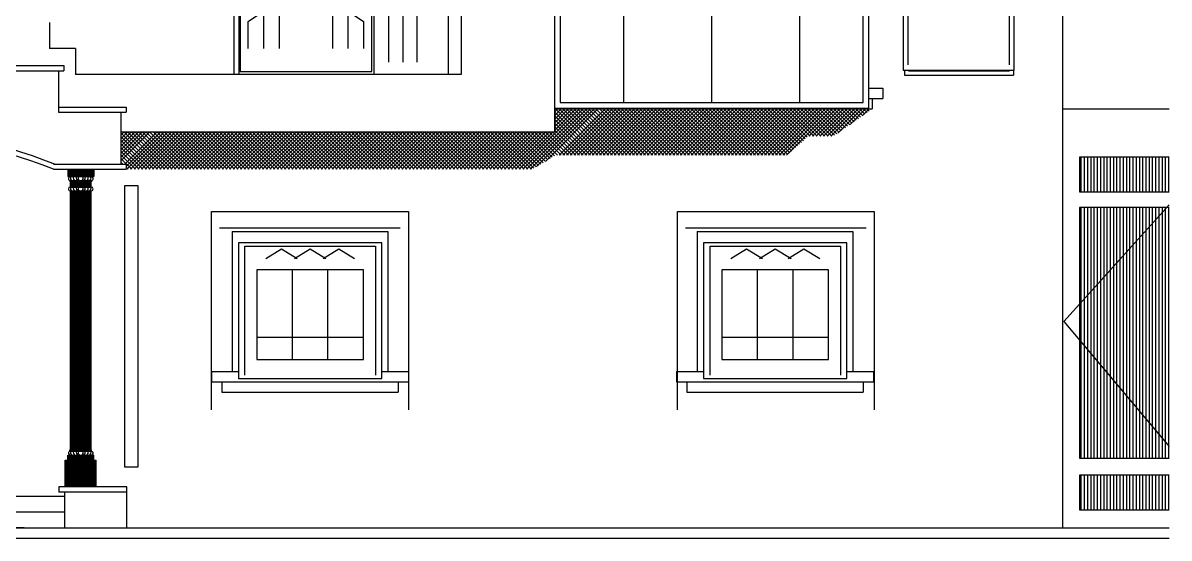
# Model space of a CAD drawing. Header units: inches. Extents: x 330 to 939, y 702 to 1608.
# Drawn here: x 434.6 to 519, y 1493.9 to 1531.9 of the extents above; entities that cross this region are included whole.
import ezdxf

# ---------------------------------------------------------------- set-up
doc = ezdxf.new("R2010")
doc.units = ezdxf.units.IN
doc.header["$MEASUREMENT"] = 0
for name, color, linetype, lineweight in [('01_EXISTING_RETAINED', 7, 'Continuous', 25), ('02_NEW_FACADE', 7, 'Continuous', 25), ('03_NEW_WINDOWS', 7, 'Continuous', 25), ('04_GLAZED_ENCLOSURES', 7, 'Continuous', 25)]:
    doc.layers.add(name, color=color, linetype=linetype, lineweight=lineweight)

# ---------------------------------------------------------------- blocks, each defined once
blk = doc.blocks.new('A_ENCLOSURE_03')
at = {"layer": '04_GLAZED_ENCLOSURES'}
for points in [[(11.57, -11.72), (11.57, 11.72), (-11.57, 11.72), (-11.57, -11.72)], [(11.15, -11.3), (11.15, 11.3), (-11.15, 11.3), (-11.15, -11.3)]]:
    blk.add_lwpolyline(points, close=True, dxfattribs=at)
for points in [[(-6.4792, -11.3), (-6.4792, 11.3)], [(0, -11.3), (0, 11.3)], [(6.4792, -11.3), (6.4792, 11.3)], [(-10.6444, 7.5008), (-9.0246, 10.0792), (-7.4048, 7.5008)], [(-4.8594, 7.5008), (-3.2396, 10.0792), (-1.6198, 7.5008)], [(1.6198, 7.5008), (3.2396, 10.0792), (4.8594, 7.5008)], [(7.4048, 7.5008), (9.0246, 10.0792), (10.6444, 7.5008)], [(-11.15, 6.0944), (11.15, 6.0944)]]:
    blk.add_lwpolyline(points, dxfattribs=at)
blk = doc.blocks.new('A_WINDOW_04')
at = {"layer": '03_NEW_WINDOWS'}
for points in [[(4.085, -8.275), (4.085, 8.275), (-4.085, 8.275), (-4.085, -8.275)], [(3.268, -0.375), (3.268, 4.965), (-3.268, 4.965), (-3.268, -0.375)]]:
    blk.add_lwpolyline(points, close=True, dxfattribs=at)
for points in [[(-3.717, -7.861), (-3.717, 7.861), (3.717, 7.861), (3.717, -7.861)], [(-2.533, 6.372), (-1.634, 7.53), (-0.735, 6.372)], [(-0.899, 6.372), (0, 7.53), (0.899, 6.372)], [(0.735, 6.372), (1.634, 7.53), (2.533, 6.372)], [(-1.089, -0.375), (-1.089, 4.965)], [(1.089, -0.375), (1.089, 4.965)], [(-3.268, 0.96), (3.268, 0.96)]]:
    blk.add_lwpolyline(points, dxfattribs=at)
blk = doc.blocks.new('A_WINDOW_11')
at = {"layer": '03_NEW_WINDOWS'}
for points in [[(5.275, -5), (5.275, 5), (-5.275, 5), (-5.275, -5)], [(3.925, -3.6), (3.925, 3), (-3.925, 3), (-3.925, -3.6)]]:
    blk.add_lwpolyline(points, close=True, dxfattribs=at)
for points in [[(-4.8, -4.75), (-4.8, 4.75), (4.8, 4.75), (4.8, -4.75)], [(-3.271, 3.85), (-2.11, 4.55), (-0.95, 3.85)], [(-1.161, 3.85), (0, 4.55), (1.161, 3.85)], [(0.95, 3.85), (2.11, 4.55), (3.271, 3.85)], [(-1.308, -3.6), (-1.308, 3)], [(1.308, -3.6), (1.308, 3)], [(-3.925, -1.95), (3.925, -1.95)]]:
    blk.add_lwpolyline(points, dxfattribs=at)
blk = doc.blocks.new('A_WINDOW_12')
at = {"layer": '03_NEW_WINDOWS'}
for points in [[(5.275, -5), (5.275, 5), (-5.275, 5), (-5.275, -5)], [(3.925, -3.6), (3.925, 3), (-3.925, 3), (-3.925, -3.6)]]:
    blk.add_lwpolyline(points, close=True, dxfattribs=at)
for points in [[(-4.8, -4.75), (-4.8, 4.75), (4.8, 4.75), (4.8, -4.75)], [(-3.271, 3.85), (-2.11, 4.55), (-0.95, 3.85)], [(-1.161, 3.85), (0, 4.55), (1.161, 3.85)], [(0.95, 3.85), (2.11, 4.55), (3.271, 3.85)], [(-1.308, -3.6), (-1.308, 3)], [(1.308, -3.6), (1.308, 3)], [(-3.925, -1.95), (3.925, -1.95)]]:
    blk.add_lwpolyline(points, dxfattribs=at)

msp = doc.modelspace()

# ---------------------------------------------------------------- linework, layer by layer
at = {"layer": '01_EXISTING_RETAINED'}
for p, q in [((466.878, 1578.486), (466.878, 1528.099)), ((511.149, 1576.621), (511.149, 1494.711)), ((450.14, 1552.538), (450.14, 1528.099)), ((450.522, 1535.352), (450.522, 1528.481)), ((450.522, 1535.352), (450.522, 1528.099)), ((460.447, 1535.352), (460.447, 1528.481)), ((460.447, 1535.352), (460.447, 1528.099)), ((436.572, 1531.917), (436.572, 1530.008)), ((438.48, 1530.008), (436.572, 1530.008)), ((438.48, 1530.008), (438.48, 1528.099)), ((433.714, 1528.364), (437.626, 1528.364)), ((433.809, 1528.745), (437.626, 1528.745)), ((437.244, 1528.364), (437.244, 1525.31)), ((437.626, 1528.745), (437.626, 1528.364)), ((499.521, 1528.385), (499.521, 1528.046)), ((499.807, 1528.385), (499.807, 1528.351)), ((499.807, 1528.351), (507.25, 1528.351)), ((507.25, 1528.385), (507.25, 1528.351)), ((507.537, 1528.385), (507.537, 1528.046)), ((466.878, 1528.099), (438.48, 1528.099)), ((460.828, 1528.12), (460.828, 1528.099)), ((499.521, 1528.046), (507.537, 1528.046)), ((496.92, 1527.08), (497.916, 1527.08)), ((497.916, 1527.08), (497.916, 1526.316)), ((437.244, 1525.692), (442.207, 1525.692)), ((442.207, 1525.692), (442.207, 1525.31)), ((496.92, 1526.316), (497.916, 1526.316)), ((497.152, 1526.316), (497.152, 1525.553)), ((437.244, 1525.31), (442.207, 1525.31)), ((441.825, 1525.31), (441.825, 1521.493)), ((471.16, 1521.107), (475.606, 1525.553)), ((471.43, 1521.107), (475.876, 1525.553)), ((471.699, 1521.107), (476.146, 1525.553)), ((471.969, 1521.107), (476.415, 1525.553)), ((472.437, 1521.305), (476.685, 1525.553)), ((473.112, 1521.709), (476.955, 1525.553)), ((473.759, 1525.58), (473.759, 1523.863)), ((473.759, 1525.326), (473.986, 1525.553)), ((473.759, 1525.056), (474.256, 1525.553)), ((473.759, 1524.786), (474.526, 1525.553)), ((473.759, 1524.516), (474.796, 1525.553)), ((473.759, 1524.246), (475.066, 1525.553)), ((473.759, 1523.976), (475.336, 1525.553)), ((473.759, 1525.553), (497.149, 1525.553)), ((476.949, 1522.149), (473.759, 1525.339)), ((476.679, 1522.149), (473.759, 1525.07)), ((476.41, 1522.149), (473.759, 1524.8)), ((477.219, 1522.149), (473.816, 1525.553)), ((477.489, 1522.149), (474.086, 1525.553)), ((474.092, 1522.149), (477.495, 1525.553)), ((477.759, 1522.149), (474.356, 1525.553)), ((474.362, 1522.149), (477.765, 1525.553)), ((478.029, 1522.149), (474.626, 1525.553)), ((474.632, 1522.149), (478.035, 1525.553)), ((478.299, 1522.149), (474.896, 1525.553)), ((474.901, 1522.149), (478.305, 1525.553)), ((478.569, 1522.149), (475.166, 1525.553)), ((475.171, 1522.149), (478.575, 1525.553)), ((478.839, 1522.149), (475.435, 1525.553)), ((475.441, 1522.149), (478.845, 1525.553)), ((479.109, 1522.149), (475.705, 1525.553)), ((475.711, 1522.149), (479.115, 1525.553)), ((479.379, 1522.149), (475.975, 1525.553)), ((475.981, 1522.149), (479.384, 1525.553)), ((479.649, 1522.149), (476.245, 1525.553)), ((476.251, 1522.149), (479.654, 1525.553)), ((479.918, 1522.149), (476.515, 1525.553)), ((476.521, 1522.149), (479.924, 1525.553)), ((480.188, 1522.149), (476.785, 1525.553)), ((476.791, 1522.149), (480.194, 1525.553)), ((480.458, 1522.149), (477.055, 1525.553)), ((477.061, 1522.149), (480.464, 1525.553)), ((480.728, 1522.149), (477.325, 1525.553)), ((477.331, 1522.149), (480.734, 1525.553)), ((480.998, 1522.149), (477.595, 1525.553)), ((477.601, 1522.149), (481.004, 1525.553)), ((481.268, 1522.149), (477.865, 1525.553)), ((477.871, 1522.149), (481.274, 1525.553)), ((481.538, 1522.149), (478.135, 1525.553)), ((478.14, 1522.149), (481.544, 1525.553)), ((481.808, 1522.149), (478.404, 1525.553)), ((478.41, 1522.149), (481.814, 1525.553)), ((482.078, 1522.149), (478.674, 1525.553)), ((478.68, 1522.149), (482.084, 1525.553)), ((482.348, 1522.149), (478.944, 1525.553)), ((478.95, 1522.149), (482.353, 1525.553)), ((482.618, 1522.149), (479.214, 1525.553)), ((479.22, 1522.149), (482.623, 1525.553)), ((482.887, 1522.149), (479.484, 1525.553)), ((479.49, 1522.149), (482.893, 1525.553)), ((483.157, 1522.149), (479.754, 1525.553)), ((479.76, 1522.149), (483.163, 1525.553)), ((483.427, 1522.149), (480.024, 1525.553)), ((480.03, 1522.149), (483.433, 1525.553)), ((483.697, 1522.149), (480.294, 1525.553)), ((480.3, 1522.149), (483.703, 1525.553)), ((483.967, 1522.149), (480.564, 1525.553)), ((480.57, 1522.149), (483.973, 1525.553)), ((484.237, 1522.149), (480.834, 1525.553)), ((480.84, 1522.149), (484.243, 1525.553)), ((484.507, 1522.149), (481.104, 1525.553)), ((481.109, 1522.149), (484.513, 1525.553)), ((484.777, 1522.149), (481.374, 1525.553)), ((481.379, 1522.149), (484.783, 1525.553)), ((485.047, 1522.149), (481.643, 1525.553)), ((481.649, 1522.149), (485.053, 1525.553)), ((485.317, 1522.149), (481.913, 1525.553)), ((481.919, 1522.149), (485.323, 1525.553)), ((485.587, 1522.149), (482.183, 1525.553)), ((482.189, 1522.149), (485.592, 1525.553)), ((485.857, 1522.149), (482.453, 1525.553)), ((482.459, 1522.149), (485.862, 1525.553)), ((486.126, 1522.149), (482.723, 1525.553)), ((482.729, 1522.149), (486.132, 1525.553)), ((486.396, 1522.149), (482.993, 1525.553)), ((482.999, 1522.149), (486.402, 1525.553)), ((486.666, 1522.149), (483.263, 1525.553)), ((483.269, 1522.149), (486.672, 1525.553)), ((486.936, 1522.149), (483.533, 1525.553)), ((483.539, 1522.149), (486.942, 1525.553)), ((487.206, 1522.149), (483.803, 1525.553)), ((483.809, 1522.149), (487.212, 1525.553)), ((487.476, 1522.149), (484.073, 1525.553)), ((484.079, 1522.149), (487.482, 1525.553)), ((487.746, 1522.149), (484.343, 1525.553)), ((484.348, 1522.149), (487.752, 1525.553)), ((488.016, 1522.149), (484.612, 1525.553)), ((484.618, 1522.149), (488.022, 1525.553)), ((488.286, 1522.149), (484.882, 1525.553)), ((484.888, 1522.149), (488.292, 1525.553)), ((488.556, 1522.149), (485.152, 1525.553)), ((485.158, 1522.149), (488.561, 1525.553)), ((488.826, 1522.149), (485.422, 1525.553)), ((485.428, 1522.149), (488.831, 1525.553)), ((489.095, 1522.149), (485.692, 1525.553)), ((485.698, 1522.149), (489.101, 1525.553)), ((489.365, 1522.149), (485.962, 1525.553)), ((485.968, 1522.149), (489.371, 1525.553)), ((489.635, 1522.149), (486.232, 1525.553)), ((486.238, 1522.149), (489.641, 1525.553)), ((489.905, 1522.149), (486.502, 1525.553)), ((486.508, 1522.149), (489.911, 1525.553)), ((490.175, 1522.149), (486.772, 1525.553)), ((486.778, 1522.149), (490.181, 1525.553)), ((490.445, 1522.149), (487.042, 1525.553)), ((487.048, 1522.149), (490.451, 1525.553)), ((490.715, 1522.149), (487.312, 1525.553)), ((487.317, 1522.149), (490.721, 1525.553)), ((490.933, 1522.202), (487.582, 1525.553)), ((487.587, 1522.149), (490.991, 1525.553)), ((491.076, 1522.329), (487.851, 1525.553)), ((487.857, 1522.149), (491.261, 1525.553)), ((491.219, 1522.456), (488.121, 1525.553)), ((488.127, 1522.149), (491.531, 1525.553)), ((491.361, 1522.583), (488.391, 1525.553)), ((488.397, 1522.149), (491.8, 1525.553)), ((491.504, 1522.71), (488.661, 1525.553)), ((488.667, 1522.149), (492.07, 1525.553)), ((491.647, 1522.837), (488.931, 1525.553)), ((488.937, 1522.149), (492.34, 1525.553)), ((491.79, 1522.963), (489.201, 1525.553)), ((489.207, 1522.149), (492.61, 1525.553)), ((491.933, 1523.09), (489.471, 1525.553)), ((489.477, 1522.149), (492.88, 1525.553)), ((492.076, 1523.217), (489.741, 1525.553)), ((489.747, 1522.149), (493.15, 1525.553)), ((492.219, 1523.344), (490.011, 1525.553)), ((490.017, 1522.149), (493.42, 1525.553)), ((492.362, 1523.471), (490.281, 1525.553)), ((490.287, 1522.149), (493.69, 1525.553)), ((492.564, 1523.54), (490.551, 1525.553)), ((490.556, 1522.149), (493.96, 1525.553)), ((492.834, 1523.54), (490.82, 1525.553)), ((490.826, 1522.149), (494.23, 1525.553)), ((493.103, 1523.54), (491.09, 1525.553)), ((493.373, 1523.54), (491.36, 1525.553)), ((493.643, 1523.54), (491.63, 1525.553)), ((491.796, 1525.58), (491.796, 1525.553)), ((493.913, 1523.54), (491.9, 1525.553)), ((494.183, 1523.54), (492.17, 1525.553)), ((494.38, 1523.612), (492.44, 1525.553)), ((492.486, 1523.54), (494.5, 1525.553)), ((494.539, 1523.724), (492.71, 1525.553)), ((492.756, 1523.54), (494.769, 1525.553)), ((494.698, 1523.835), (492.98, 1525.553)), ((493.026, 1523.54), (495.039, 1525.553)), ((494.856, 1523.946), (493.25, 1525.553)), ((493.296, 1523.54), (495.309, 1525.553)), ((495.015, 1524.057), (493.52, 1525.553)), ((493.566, 1523.54), (495.579, 1525.553)), ((495.174, 1524.169), (493.79, 1525.553)), ((493.836, 1523.54), (495.849, 1525.553)), ((495.332, 1524.28), (494.059, 1525.553)), ((494.106, 1523.54), (496.119, 1525.553)), ((495.491, 1524.391), (494.329, 1525.553)), ((495.65, 1524.502), (494.599, 1525.553)), ((494.609, 1523.773), (496.389, 1525.553)), ((495.809, 1524.613), (494.869, 1525.553)), ((495.967, 1524.725), (495.139, 1525.553)), ((496.126, 1524.836), (495.409, 1525.553)), ((495.511, 1524.405), (496.659, 1525.553)), ((496.285, 1524.947), (495.679, 1525.553)), ((496.443, 1525.058), (495.949, 1525.553)), ((496.602, 1525.169), (496.219, 1525.553)), ((496.412, 1525.036), (496.929, 1525.553)), ((496.761, 1525.281), (496.489, 1525.553)), ((496.92, 1525.392), (496.759, 1525.553)), ((497.078, 1525.503), (497.028, 1525.553)), ((511.149, 1525.553), (519, 1525.553)), ((476.14, 1522.149), (473.759, 1524.53)), ((475.87, 1522.149), (473.759, 1524.26)), ((475.6, 1522.149), (473.759, 1523.99)), ((441.825, 1523.863), (473.759, 1523.863)), ((441.825, 1521.732), (443.955, 1523.863)), ((441.825, 1522.002), (443.685, 1523.863)), ((441.825, 1522.272), (443.415, 1523.863)), ((441.825, 1522.542), (443.145, 1523.863)), ((441.825, 1522.812), (442.876, 1523.863)), ((441.825, 1523.082), (442.606, 1523.863)), ((441.825, 1523.352), (442.336, 1523.863)), ((441.825, 1523.622), (442.066, 1523.863)), ((444.523, 1521.107), (441.825, 1523.805)), ((444.253, 1521.107), (441.825, 1523.535)), ((443.983, 1521.107), (441.825, 1523.265)), ((444.793, 1521.107), (442.037, 1523.863)), ((442.125, 1521.493), (444.495, 1523.863)), ((442.207, 1521.304), (444.765, 1523.863)), ((442.279, 1521.107), (445.035, 1523.863)), ((445.063, 1521.107), (442.307, 1523.863)), ((442.549, 1521.107), (445.305, 1523.863)), ((445.333, 1521.107), (442.577, 1523.863)), ((442.819, 1521.107), (445.575, 1523.863)), ((445.603, 1521.107), (442.847, 1523.863)), ((443.089, 1521.107), (445.845, 1523.863)), ((445.872, 1521.107), (443.117, 1523.863)), ((443.359, 1521.107), (446.114, 1523.863)), ((446.142, 1521.107), (443.386, 1523.863)), ((443.629, 1521.107), (446.384, 1523.863)), ((446.412, 1521.107), (443.656, 1523.863)), ((443.898, 1521.107), (446.654, 1523.863)), ((446.682, 1521.107), (443.926, 1523.863)), ((444.168, 1521.107), (446.924, 1523.863)), ((446.952, 1521.107), (444.196, 1523.863)), ((444.438, 1521.107), (447.194, 1523.863)), ((447.222, 1521.107), (444.466, 1523.863)), ((444.708, 1521.107), (447.464, 1523.863)), ((447.492, 1521.107), (444.736, 1523.863)), ((444.978, 1521.107), (447.734, 1523.863)), ((447.762, 1521.107), (445.006, 1523.863)), ((445.248, 1521.107), (448.004, 1523.863)), ((448.032, 1521.107), (445.276, 1523.863)), ((445.518, 1521.107), (448.274, 1523.863)), ((448.302, 1521.107), (445.546, 1523.863)), ((445.788, 1521.107), (448.544, 1523.863)), ((448.572, 1521.107), (445.816, 1523.863)), ((446.058, 1521.107), (448.814, 1523.863)), ((448.841, 1521.107), (446.086, 1523.863)), ((446.328, 1521.107), (449.084, 1523.863)), ((449.111, 1521.107), (446.356, 1523.863)), ((446.598, 1521.107), (449.353, 1523.863)), ((449.381, 1521.107), (446.625, 1523.863)), ((446.867, 1521.107), (449.623, 1523.863)), ((449.651, 1521.107), (446.895, 1523.863)), ((447.137, 1521.107), (449.893, 1523.863)), ((449.921, 1521.107), (447.165, 1523.863)), ((447.407, 1521.107), (450.163, 1523.863)), ((450.191, 1521.107), (447.435, 1523.863)), ((447.677, 1521.107), (450.433, 1523.863)), ((450.461, 1521.107), (447.705, 1523.863)), ((447.947, 1521.107), (450.703, 1523.863)), ((450.731, 1521.107), (447.975, 1523.863)), ((448.217, 1521.107), (450.973, 1523.863)), ((451.001, 1521.107), (448.245, 1523.863)), ((448.487, 1521.107), (451.243, 1523.863)), ((451.271, 1521.107), (448.515, 1523.863)), ((448.757, 1521.107), (451.513, 1523.863)), ((451.541, 1521.107), (448.785, 1523.863)), ((449.027, 1521.107), (451.783, 1523.863)), ((451.811, 1521.107), (449.055, 1523.863)), ((449.297, 1521.107), (452.053, 1523.863)), ((452.08, 1521.107), (449.325, 1523.863)), ((449.567, 1521.107), (452.322, 1523.863)), ((452.35, 1521.107), (449.594, 1523.863)), ((449.837, 1521.107), (452.592, 1523.863)), ((452.62, 1521.107), (449.864, 1523.863)), ((450.106, 1521.107), (452.862, 1523.863)), ((452.89, 1521.107), (450.134, 1523.863)), ((450.376, 1521.107), (453.132, 1523.863)), ((453.16, 1521.107), (450.404, 1523.863)), ((450.646, 1521.107), (453.402, 1523.863)), ((453.43, 1521.107), (450.674, 1523.863)), ((450.916, 1521.107), (453.672, 1523.863)), ((453.7, 1521.107), (450.944, 1523.863)), ((451.186, 1521.107), (453.942, 1523.863)), ((453.97, 1521.107), (451.214, 1523.863)), ((451.456, 1521.107), (454.212, 1523.863)), ((454.24, 1521.107), (451.484, 1523.863)), ((451.726, 1521.107), (454.482, 1523.863)), ((454.51, 1521.107), (451.754, 1523.863)), ((451.996, 1521.107), (454.752, 1523.863)), ((454.78, 1521.107), (452.024, 1523.863)), ((452.266, 1521.107), (455.022, 1523.863)), ((455.049, 1521.107), (452.294, 1523.863)), ((452.536, 1521.107), (455.292, 1523.863)), ((455.319, 1521.107), (452.564, 1523.863)), ((452.806, 1521.107), (455.561, 1523.863)), ((455.589, 1521.107), (452.833, 1523.863)), ((453.075, 1521.107), (455.831, 1523.863)), ((455.859, 1521.107), (453.103, 1523.863)), ((453.345, 1521.107), (456.101, 1523.863)), ((456.129, 1521.107), (453.373, 1523.863)), ((453.615, 1521.107), (456.371, 1523.863)), ((456.399, 1521.107), (453.643, 1523.863)), ((453.885, 1521.107), (456.641, 1523.863)), ((456.669, 1521.107), (453.913, 1523.863)), ((454.155, 1521.107), (456.911, 1523.863)), ((456.939, 1521.107), (454.183, 1523.863)), ((454.425, 1521.107), (457.181, 1523.863)), ((457.209, 1521.107), (454.453, 1523.863)), ((454.695, 1521.107), (457.451, 1523.863)), ((457.479, 1521.107), (454.723, 1523.863)), ((454.965, 1521.107), (457.721, 1523.863)), ((457.749, 1521.107), (454.993, 1523.863)), ((455.235, 1521.107), (457.991, 1523.863)), ((458.019, 1521.107), (455.263, 1523.863)), ((455.505, 1521.107), (458.261, 1523.863)), ((458.288, 1521.107), (455.533, 1523.863)), ((455.775, 1521.107), (458.53, 1523.863)), ((458.558, 1521.107), (455.802, 1523.863)), ((456.045, 1521.107), (458.8, 1523.863)), ((458.828, 1521.107), (456.072, 1523.863)), ((456.314, 1521.107), (459.07, 1523.863)), ((459.098, 1521.107), (456.342, 1523.863)), ((456.584, 1521.107), (459.34, 1523.863)), ((459.368, 1521.107), (456.612, 1523.863)), ((456.854, 1521.107), (459.61, 1523.863)), ((459.638, 1521.107), (456.882, 1523.863)), ((457.124, 1521.107), (459.88, 1523.863)), ((459.908, 1521.107), (457.152, 1523.863)), ((457.394, 1521.107), (460.15, 1523.863)), ((460.178, 1521.107), (457.422, 1523.863)), ((457.664, 1521.107), (460.42, 1523.863)), ((460.448, 1521.107), (457.692, 1523.863)), ((457.934, 1521.107), (460.69, 1523.863)), ((460.718, 1521.107), (457.962, 1523.863)), ((458.204, 1521.107), (460.96, 1523.863)), ((460.988, 1521.107), (458.232, 1523.863)), ((458.474, 1521.107), (461.23, 1523.863)), ((461.257, 1521.107), (458.502, 1523.863)), ((458.744, 1521.107), (461.5, 1523.863)), ((461.527, 1521.107), (458.772, 1523.863)), ((459.014, 1521.107), (461.769, 1523.863)), ((461.797, 1521.107), (459.041, 1523.863)), ((459.283, 1521.107), (462.039, 1523.863)), ((462.067, 1521.107), (459.311, 1523.863)), ((459.553, 1521.107), (462.309, 1523.863)), ((462.337, 1521.107), (459.581, 1523.863)), ((459.823, 1521.107), (462.579, 1523.863)), ((462.607, 1521.107), (459.851, 1523.863)), ((460.093, 1521.107), (462.849, 1523.863)), ((462.877, 1521.107), (460.121, 1523.863)), ((460.363, 1521.107), (463.119, 1523.863)), ((463.147, 1521.107), (460.391, 1523.863)), ((460.633, 1521.107), (463.389, 1523.863)), ((463.417, 1521.107), (460.661, 1523.863)), ((460.903, 1521.107), (463.659, 1523.863)), ((463.687, 1521.107), (460.931, 1523.863)), ((461.173, 1521.107), (463.929, 1523.863)), ((463.957, 1521.107), (461.201, 1523.863)), ((461.443, 1521.107), (464.199, 1523.863)), ((464.227, 1521.107), (461.471, 1523.863)), ((461.713, 1521.107), (464.469, 1523.863)), ((464.496, 1521.107), (461.741, 1523.863)), ((461.983, 1521.107), (464.738, 1523.863)), ((464.766, 1521.107), (462.01, 1523.863)), ((462.253, 1521.107), (465.008, 1523.863)), ((465.036, 1521.107), (462.28, 1523.863)), ((462.522, 1521.107), (465.278, 1523.863)), ((465.306, 1521.107), (462.55, 1523.863)), ((462.792, 1521.107), (465.548, 1523.863)), ((465.576, 1521.107), (462.82, 1523.863)), ((463.062, 1521.107), (465.818, 1523.863)), ((465.846, 1521.107), (463.09, 1523.863)), ((463.332, 1521.107), (466.088, 1523.863)), ((466.116, 1521.107), (463.36, 1523.863)), ((463.602, 1521.107), (466.358, 1523.863)), ((466.386, 1521.107), (463.63, 1523.863)), ((463.872, 1521.107), (466.628, 1523.863)), ((466.656, 1521.107), (463.9, 1523.863)), ((464.142, 1521.107), (466.898, 1523.863)), ((466.926, 1521.107), (464.17, 1523.863)), ((464.412, 1521.107), (467.168, 1523.863)), ((467.196, 1521.107), (464.44, 1523.863)), ((464.682, 1521.107), (467.438, 1523.863)), ((467.465, 1521.107), (464.71, 1523.863)), ((464.952, 1521.107), (467.708, 1523.863)), ((467.735, 1521.107), (464.98, 1523.863)), ((465.222, 1521.107), (467.977, 1523.863)), ((468.005, 1521.107), (465.249, 1523.863)), ((465.491, 1521.107), (468.247, 1523.863)), ((468.275, 1521.107), (465.519, 1523.863)), ((465.761, 1521.107), (468.517, 1523.863)), ((468.545, 1521.107), (465.789, 1523.863)), ((466.031, 1521.107), (468.787, 1523.863)), ((468.815, 1521.107), (466.059, 1523.863)), ((466.301, 1521.107), (469.057, 1523.863)), ((469.085, 1521.107), (466.329, 1523.863)), ((466.571, 1521.107), (469.327, 1523.863)), ((469.355, 1521.107), (466.599, 1523.863)), ((466.841, 1521.107), (469.597, 1523.863)), ((469.625, 1521.107), (466.869, 1523.863)), ((467.111, 1521.107), (469.867, 1523.863)), ((469.895, 1521.107), (467.139, 1523.863)), ((467.381, 1521.107), (470.137, 1523.863)), ((470.165, 1521.107), (467.409, 1523.863)), ((467.651, 1521.107), (470.407, 1523.863)), ((470.435, 1521.107), (467.679, 1523.863)), ((467.921, 1521.107), (470.677, 1523.863)), ((470.704, 1521.107), (467.949, 1523.863)), ((468.191, 1521.107), (470.946, 1523.863)), ((470.974, 1521.107), (468.218, 1523.863)), ((468.461, 1521.107), (471.216, 1523.863)), ((471.244, 1521.107), (468.488, 1523.863)), ((468.73, 1521.107), (471.486, 1523.863)), ((471.514, 1521.107), (468.758, 1523.863)), ((469, 1521.107), (471.756, 1523.863)), ((471.784, 1521.107), (469.028, 1523.863)), ((469.27, 1521.107), (472.026, 1523.863)), ((472.054, 1521.107), (469.298, 1523.863)), ((469.54, 1521.107), (472.296, 1523.863)), ((472.243, 1521.188), (469.568, 1523.863)), ((469.81, 1521.107), (472.566, 1523.863)), ((472.411, 1521.289), (469.838, 1523.863)), ((470.08, 1521.107), (472.836, 1523.863)), ((472.58, 1521.39), (470.108, 1523.863)), ((470.35, 1521.107), (473.106, 1523.863)), ((472.749, 1521.492), (470.378, 1523.863)), ((470.62, 1521.107), (473.376, 1523.863)), ((472.918, 1521.593), (470.648, 1523.863)), ((470.89, 1521.107), (473.646, 1523.863)), ((473.086, 1521.694), (470.918, 1523.863)), ((473.255, 1521.795), (471.188, 1523.863)), ((473.424, 1521.896), (471.457, 1523.863)), ((473.593, 1521.997), (471.727, 1523.863)), ((473.761, 1522.099), (471.997, 1523.863)), ((473.98, 1522.149), (472.267, 1523.863)), ((474.25, 1522.149), (472.537, 1523.863)), ((474.52, 1522.149), (472.807, 1523.863)), ((474.79, 1522.149), (473.077, 1523.863)), ((475.06, 1522.149), (473.347, 1523.863)), ((475.33, 1522.149), (473.617, 1523.863)), ((443.713, 1521.107), (441.825, 1522.995)), ((443.443, 1521.107), (441.825, 1522.725)), ((443.173, 1521.107), (441.825, 1522.455)), ((436.863, 1521.493), (442.207, 1521.493)), ((442.903, 1521.107), (441.825, 1522.185)), ((442.633, 1521.107), (441.825, 1521.915)), ((441.978, 1521.493), (441.825, 1521.645)), ((442.207, 1521.493), (442.207, 1521.107)), ((512.407, 1521.997), (512.407, 1519.459)), ((519, 1521.997), (512.407, 1521.997)), ((512.54, 1519.459), (512.54, 1521.997)), ((512.779, 1519.459), (512.779, 1521.997)), ((513.017, 1519.459), (513.017, 1521.997)), ((513.256, 1519.459), (513.256, 1521.997)), ((513.495, 1519.459), (513.495, 1521.997)), ((513.733, 1519.459), (513.733, 1521.997)), ((513.972, 1519.459), (513.972, 1521.997)), ((514.21, 1519.459), (514.21, 1521.997)), ((514.449, 1519.459), (514.449, 1521.997)), ((514.687, 1519.459), (514.687, 1521.997)), ((514.926, 1519.459), (514.926, 1521.997)), ((515.165, 1519.459), (515.165, 1521.997)), ((515.403, 1519.459), (515.403, 1521.997)), ((515.642, 1519.459), (515.642, 1521.997)), ((515.88, 1519.459), (515.88, 1521.997)), ((516.119, 1519.459), (516.119, 1521.997)), ((516.357, 1519.459), (516.357, 1521.997)), ((516.596, 1519.459), (516.596, 1521.997)), ((516.835, 1519.459), (516.835, 1521.997)), ((517.073, 1519.459), (517.073, 1521.997)), ((517.312, 1519.459), (517.312, 1521.997)), ((517.55, 1519.459), (517.55, 1521.997)), ((517.789, 1519.459), (517.789, 1521.997)), ((518.027, 1519.459), (518.027, 1521.997)), ((518.266, 1519.459), (518.266, 1521.997)), ((518.505, 1519.459), (518.505, 1521.997)), ((518.743, 1519.459), (518.743, 1521.997)), ((518.982, 1519.459), (518.982, 1521.997)), ((436.863, 1521.111), (442.207, 1521.111)), ((437.919, 1521.081), (437.919, 1520.566)), ((437.996, 1521.081), (437.996, 1520.566)), ((438.072, 1521.081), (438.072, 1520.566)), ((438.148, 1521.081), (438.148, 1520.566)), ((438.225, 1521.081), (438.225, 1520.566)), ((438.301, 1521.081), (438.301, 1520.566)), ((438.377, 1521.081), (438.377, 1520.566)), ((438.454, 1521.081), (438.454, 1520.566)), ((438.53, 1521.081), (438.53, 1520.566)), ((438.606, 1521.081), (438.606, 1520.566)), ((438.683, 1521.081), (438.683, 1520.566)), ((438.759, 1521.081), (438.759, 1520.566)), ((438.836, 1521.081), (438.836, 1520.566)), ((438.912, 1521.081), (438.912, 1520.566)), ((438.988, 1521.081), (438.988, 1520.566)), ((439.065, 1521.081), (439.065, 1520.566)), ((439.141, 1521.081), (439.141, 1520.566)), ((439.217, 1521.081), (439.217, 1520.566)), ((439.294, 1521.081), (439.294, 1520.566)), ((439.37, 1521.081), (439.37, 1520.566)), ((439.446, 1521.081), (439.446, 1520.566)), ((439.523, 1521.081), (439.523, 1520.566)), ((439.599, 1521.081), (439.599, 1520.566)), ((439.675, 1521.081), (439.675, 1520.566)), ((439.752, 1521.081), (439.752, 1520.566)), ((439.828, 1521.081), (439.828, 1520.566)), ((442.364, 1521.107), (442.207, 1521.264)), ((437.919, 1520.566), (439.828, 1520.566)), ((438.072, 1520.566), (438.072, 1520.563)), ((438.072, 1520.284), (438.072, 1520.184)), ((438.072, 1520.279), (439.675, 1520.279)), ((438.072, 1520.184), (439.675, 1520.184)), ((438.105, 1519.802), (439.637, 1519.802)), ((438.11, 1519.802), (438.11, 1520.184)), ((438.148, 1520.284), (438.148, 1520.184)), ((438.187, 1519.802), (438.187, 1520.184)), ((438.225, 1520.284), (438.225, 1520.184)), ((438.263, 1519.802), (438.263, 1520.184)), ((438.301, 1520.284), (438.301, 1520.184)), ((438.339, 1519.802), (438.339, 1520.184)), ((438.377, 1520.284), (438.377, 1520.184)), ((438.416, 1519.802), (438.416, 1520.184)), ((438.454, 1520.284), (438.454, 1520.184)), ((438.492, 1519.802), (438.492, 1520.184)), ((438.53, 1520.284), (438.53, 1520.184)), ((438.568, 1519.802), (438.568, 1520.184)), ((438.606, 1520.284), (438.606, 1520.184)), ((438.645, 1519.802), (438.645, 1520.184)), ((438.683, 1520.284), (438.683, 1520.184)), ((438.721, 1519.802), (438.721, 1520.184)), ((438.759, 1520.284), (438.759, 1520.184)), ((438.797, 1519.802), (438.797, 1520.184)), ((438.836, 1520.284), (438.836, 1520.184)), ((438.874, 1519.802), (438.874, 1520.184)), ((438.912, 1520.284), (438.912, 1520.184)), ((438.95, 1519.802), (438.95, 1520.184)), ((438.988, 1520.284), (438.988, 1520.184)), ((439.026, 1519.802), (439.026, 1520.184)), ((439.065, 1520.284), (439.065, 1520.184)), ((439.103, 1519.802), (439.103, 1520.184)), ((439.141, 1520.284), (439.141, 1520.184)), ((439.179, 1519.802), (439.179, 1520.184)), ((439.217, 1520.284), (439.217, 1520.184)), ((439.255, 1519.802), (439.255, 1520.184)), ((439.294, 1520.284), (439.294, 1520.184)), ((439.332, 1519.802), (439.332, 1520.184)), ((439.37, 1520.284), (439.37, 1520.184)), ((439.408, 1519.802), (439.408, 1520.184)), ((439.446, 1520.284), (439.446, 1520.184)), ((439.484, 1519.802), (439.484, 1520.184)), ((439.523, 1520.284), (439.523, 1520.184)), ((439.561, 1519.802), (439.561, 1520.184)), ((439.599, 1520.284), (439.599, 1520.184)), ((439.637, 1519.802), (439.637, 1520.184)), ((439.675, 1520.284), (439.675, 1520.184)), ((438.07, 1519.519), (439.673, 1519.519)), ((438.11, 1500.444), (438.11, 1519.519)), ((438.187, 1500.444), (438.187, 1519.519)), ((438.263, 1500.444), (438.263, 1519.519)), ((438.339, 1500.444), (438.339, 1519.519)), ((438.416, 1500.444), (438.416, 1519.519)), ((438.492, 1500.444), (438.492, 1519.519)), ((438.568, 1500.444), (438.568, 1519.519)), ((438.645, 1500.444), (438.645, 1519.519)), ((438.721, 1500.444), (438.721, 1519.519)), ((438.797, 1500.444), (438.797, 1519.519)), ((438.874, 1500.444), (438.874, 1519.519)), ((438.95, 1500.444), (438.95, 1519.519)), ((439.026, 1500.444), (439.026, 1519.519)), ((439.103, 1500.444), (439.103, 1519.519)), ((439.179, 1500.444), (439.179, 1519.519)), ((439.255, 1500.444), (439.255, 1519.519)), ((439.332, 1500.444), (439.332, 1519.519)), ((439.408, 1500.444), (439.408, 1519.519)), ((439.484, 1500.444), (439.484, 1519.519)), ((439.561, 1500.444), (439.561, 1519.519)), ((439.637, 1500.444), (439.637, 1519.519)), ((512.407, 1519.459), (519, 1519.459)), ((511.248, 1509.902), (519, 1518.502)), ((512.407, 1518.305), (512.407, 1499.843)), ((519, 1518.305), (512.407, 1518.305)), ((512.54, 1511.336), (512.54, 1518.305)), ((512.779, 1511.6), (512.779, 1518.305)), ((513.017, 1511.865), (513.017, 1518.305)), ((513.256, 1512.13), (513.256, 1518.305)), ((513.495, 1512.394), (513.495, 1518.305)), ((513.733, 1512.659), (513.733, 1518.305)), ((513.972, 1512.924), (513.972, 1518.305)), ((514.21, 1513.188), (514.21, 1518.305)), ((514.449, 1513.453), (514.449, 1518.305)), ((514.687, 1513.718), (514.687, 1518.305)), ((514.926, 1513.982), (514.926, 1518.305)), ((515.165, 1514.247), (515.165, 1518.305)), ((515.403, 1514.512), (515.403, 1518.305)), ((515.642, 1514.776), (515.642, 1518.305)), ((515.88, 1515.041), (515.88, 1518.305)), ((516.119, 1515.306), (516.119, 1518.305)), ((516.357, 1515.57), (516.357, 1518.305)), ((516.596, 1515.835), (516.596, 1518.305)), ((516.835, 1516.1), (516.835, 1518.305)), ((517.073, 1516.365), (517.073, 1518.305)), ((517.312, 1516.629), (517.312, 1518.305)), ((517.55, 1516.894), (517.55, 1518.305)), ((517.789, 1517.159), (517.789, 1518.305)), ((518.027, 1517.423), (518.027, 1518.305)), ((518.266, 1517.688), (518.266, 1518.305)), ((518.505, 1517.953), (518.505, 1518.305)), ((518.743, 1518.217), (518.743, 1518.305)), ((518.743, 1501.003), (518.743, 1518.217)), ((518.982, 1500.719), (518.982, 1518.305)), ((518.027, 1501.852), (518.027, 1517.423)), ((518.266, 1501.569), (518.266, 1517.688)), ((518.505, 1501.286), (518.505, 1517.953)), ((450.025, 1516.524), (450.025, 1506.218)), ((450.025, 1516.524), (461.476, 1516.524)), ((461.476, 1516.524), (461.476, 1506.218)), ((484.255, 1516.524), (484.255, 1506.218)), ((484.255, 1516.524), (495.707, 1516.524)), ((495.707, 1516.524), (495.707, 1506.218)), ((517.073, 1502.986), (517.073, 1516.365)), ((517.312, 1502.702), (517.312, 1516.629)), ((517.55, 1502.419), (517.55, 1516.894)), ((517.789, 1502.136), (517.789, 1517.159)), ((516.357, 1503.835), (516.357, 1515.57)), ((516.596, 1503.552), (516.596, 1515.835)), ((516.835, 1503.269), (516.835, 1516.1)), ((515.642, 1504.685), (515.642, 1514.776)), ((515.88, 1504.402), (515.88, 1515.041)), ((516.119, 1504.119), (516.119, 1515.306)), ((514.926, 1505.535), (514.926, 1513.982)), ((515.165, 1505.252), (515.165, 1514.247)), ((515.403, 1504.969), (515.403, 1514.512)), ((514.21, 1506.385), (514.21, 1513.188)), ((514.449, 1506.102), (514.449, 1513.453)), ((514.687, 1505.818), (514.687, 1513.718)), ((513.495, 1507.235), (513.495, 1512.394)), ((513.733, 1506.952), (513.733, 1512.659)), ((513.972, 1506.668), (513.972, 1512.924)), ((512.54, 1508.368), (512.54, 1511.336)), ((512.779, 1508.085), (512.779, 1511.6)), ((513.017, 1507.801), (513.017, 1511.865)), ((513.256, 1507.518), (513.256, 1512.13)), ((511.248, 1509.902), (519, 1500.698)), ((512.54, 1499.843), (512.54, 1508.368)), ((512.779, 1499.843), (512.779, 1508.085)), ((513.017, 1499.843), (513.017, 1507.801)), ((513.256, 1499.843), (513.256, 1507.518)), ((513.495, 1499.843), (513.495, 1507.235)), ((513.733, 1499.843), (513.733, 1506.952)), ((513.972, 1499.843), (513.972, 1506.668)), ((514.21, 1499.843), (514.21, 1506.385)), ((448.498, 1506.218), (450.475, 1506.218)), ((448.498, 1506.218), (448.498, 1505.454)), ((448.498, 1505.454), (463.003, 1505.454)), ((449.261, 1505.454), (449.261, 1504.691)), ((461.055, 1506.218), (463.003, 1506.218)), ((462.239, 1505.454), (462.239, 1504.691)), ((463.003, 1506.218), (463.003, 1505.454)), ((482.728, 1506.218), (484.715, 1506.218)), ((482.728, 1506.218), (482.728, 1505.454)), ((482.728, 1505.454), (497.234, 1505.454)), ((483.492, 1505.454), (483.492, 1504.691)), ((495.295, 1506.218), (497.234, 1506.218)), ((496.47, 1505.454), (496.47, 1504.691)), ((497.234, 1506.218), (497.234, 1505.454)), ((514.449, 1499.843), (514.449, 1506.102)), ((514.687, 1499.843), (514.687, 1505.818)), ((514.926, 1499.843), (514.926, 1505.535)), ((449.261, 1504.691), (462.239, 1504.691)), ((483.492, 1504.691), (496.47, 1504.691)), ((515.165, 1499.843), (515.165, 1505.252)), ((515.403, 1499.843), (515.403, 1504.969)), ((515.642, 1499.843), (515.642, 1504.685)), ((515.88, 1499.843), (515.88, 1504.402)), ((516.119, 1499.843), (516.119, 1504.119)), ((516.357, 1499.843), (516.357, 1503.835)), ((516.596, 1499.843), (516.596, 1503.552)), ((516.835, 1499.843), (516.835, 1503.269)), ((517.073, 1499.843), (517.073, 1502.986)), ((517.312, 1499.843), (517.312, 1502.702)), ((517.55, 1499.843), (517.55, 1502.419)), ((517.789, 1499.843), (517.789, 1502.136)), ((518.027, 1499.843), (518.027, 1501.852)), ((518.266, 1499.843), (518.266, 1501.569)), ((518.505, 1499.843), (518.505, 1501.286)), ((438.072, 1500.444), (439.675, 1500.444)), ((438.072, 1500.344), (438.072, 1500.444)), ((438.072, 1500.349), (439.675, 1500.349)), ((438.148, 1500.344), (438.148, 1500.444)), ((438.225, 1500.344), (438.225, 1500.444)), ((438.301, 1500.344), (438.301, 1500.444)), ((438.377, 1500.344), (438.377, 1500.444)), ((438.454, 1500.344), (438.454, 1500.444)), ((438.53, 1500.344), (438.53, 1500.444)), ((438.606, 1500.344), (438.606, 1500.444)), ((438.683, 1500.344), (438.683, 1500.444)), ((438.759, 1500.344), (438.759, 1500.444)), ((438.836, 1500.344), (438.836, 1500.444)), ((438.912, 1500.344), (438.912, 1500.444)), ((438.988, 1500.344), (438.988, 1500.444)), ((439.065, 1500.344), (439.065, 1500.444)), ((439.141, 1500.344), (439.141, 1500.444)), ((439.217, 1500.344), (439.217, 1500.444)), ((439.294, 1500.344), (439.294, 1500.444)), ((439.37, 1500.344), (439.37, 1500.444)), ((439.446, 1500.344), (439.446, 1500.444)), ((439.523, 1500.344), (439.523, 1500.444)), ((439.599, 1500.344), (439.599, 1500.444)), ((439.675, 1500.344), (439.675, 1500.444)), ((518.743, 1499.843), (518.743, 1501.003)), ((518.982, 1499.843), (518.982, 1500.719)), ((437.729, 1499.681), (440.019, 1499.681)), ((437.729, 1497.707), (437.729, 1499.681)), ((437.805, 1497.707), (437.805, 1499.681)), ((437.881, 1497.707), (437.881, 1499.681)), ((437.919, 1500.062), (439.828, 1500.062)), ((437.919, 1499.681), (437.919, 1500.062)), ((437.958, 1497.707), (437.958, 1499.681)), ((437.996, 1499.681), (437.996, 1500.062)), ((438.034, 1497.707), (438.034, 1499.681)), ((438.072, 1500.062), (438.072, 1500.065)), ((438.072, 1499.681), (438.072, 1500.062)), ((438.11, 1497.707), (438.11, 1499.681)), ((438.148, 1499.681), (438.148, 1500.062)), ((438.187, 1497.707), (438.187, 1499.681)), ((438.225, 1499.681), (438.225, 1500.062)), ((438.263, 1497.707), (438.263, 1499.681)), ((438.301, 1499.681), (438.301, 1500.062)), ((438.339, 1497.707), (438.339, 1499.681)), ((438.377, 1499.681), (438.377, 1500.062)), ((438.416, 1497.707), (438.416, 1499.681)), ((438.454, 1499.681), (438.454, 1500.062)), ((438.492, 1497.707), (438.492, 1499.681)), ((438.53, 1499.681), (438.53, 1500.062)), ((438.568, 1497.707), (438.568, 1499.681)), ((438.606, 1499.681), (438.606, 1500.062)), ((438.645, 1497.707), (438.645, 1499.681)), ((438.683, 1499.681), (438.683, 1500.062)), ((438.721, 1497.707), (438.721, 1499.681)), ((438.759, 1499.681), (438.759, 1500.062)), ((438.797, 1497.707), (438.797, 1499.681)), ((438.836, 1499.681), (438.836, 1500.062)), ((438.874, 1497.707), (438.874, 1499.681)), ((438.912, 1499.681), (438.912, 1500.062)), ((438.95, 1497.707), (438.95, 1499.681)), ((438.988, 1499.681), (438.988, 1500.062)), ((439.026, 1497.707), (439.026, 1499.681)), ((439.065, 1499.681), (439.065, 1500.062)), ((439.103, 1497.707), (439.103, 1499.681)), ((439.141, 1499.681), (439.141, 1500.062)), ((439.179, 1497.707), (439.179, 1499.681)), ((439.217, 1499.681), (439.217, 1500.062)), ((439.255, 1497.707), (439.255, 1499.681)), ((439.294, 1499.681), (439.294, 1500.062)), ((439.332, 1497.707), (439.332, 1499.681)), ((439.37, 1499.681), (439.37, 1500.062)), ((439.408, 1497.707), (439.408, 1499.681)), ((439.446, 1499.681), (439.446, 1500.062)), ((439.484, 1497.707), (439.484, 1499.681)), ((439.523, 1499.681), (439.523, 1500.062)), ((439.561, 1497.707), (439.561, 1499.681)), ((439.599, 1499.681), (439.599, 1500.062)), ((439.637, 1497.707), (439.637, 1499.681)), ((439.675, 1499.681), (439.675, 1500.062)), ((439.713, 1497.707), (439.713, 1499.681)), ((439.752, 1499.681), (439.752, 1500.062)), ((439.79, 1497.707), (439.79, 1499.681)), ((439.828, 1499.681), (439.828, 1500.062)), ((439.866, 1497.707), (439.866, 1499.681)), ((439.942, 1497.707), (439.942, 1499.681)), ((440.019, 1497.707), (440.019, 1499.681)), ((512.407, 1499.843), (519, 1499.843)), ((512.407, 1498.574), (512.407, 1496.035)), ((519, 1498.574), (512.407, 1498.574)), ((512.54, 1496.035), (512.54, 1498.574)), ((512.779, 1496.035), (512.779, 1498.574)), ((513.017, 1496.035), (513.017, 1498.574)), ((513.256, 1496.035), (513.256, 1498.574)), ((513.495, 1496.035), (513.495, 1498.574)), ((513.733, 1496.035), (513.733, 1498.574)), ((513.972, 1496.035), (513.972, 1498.574)), ((514.21, 1496.035), (514.21, 1498.574)), ((514.449, 1496.035), (514.449, 1498.574)), ((514.687, 1496.035), (514.687, 1498.574)), ((514.926, 1496.035), (514.926, 1498.574)), ((515.165, 1496.035), (515.165, 1498.574)), ((515.403, 1496.035), (515.403, 1498.574)), ((515.642, 1496.035), (515.642, 1498.574)), ((515.88, 1496.035), (515.88, 1498.574)), ((516.119, 1496.035), (516.119, 1498.574)), ((516.357, 1496.035), (516.357, 1498.574)), ((516.596, 1496.035), (516.596, 1498.574)), ((516.835, 1496.035), (516.835, 1498.574)), ((517.073, 1496.035), (517.073, 1498.574)), ((517.312, 1496.035), (517.312, 1498.574)), ((517.55, 1496.035), (517.55, 1498.574)), ((517.789, 1496.035), (517.789, 1498.574)), ((518.027, 1496.035), (518.027, 1498.574)), ((518.266, 1496.035), (518.266, 1498.574)), ((518.505, 1496.035), (518.505, 1498.574)), ((518.743, 1496.035), (518.743, 1498.574)), ((518.982, 1496.035), (518.982, 1498.574)), ((437.693, 1497), (408.525, 1497)), ((442.273, 1497.718), (437.254, 1497.718)), ((437.254, 1497.718), (437.254, 1497.337)), ((442.273, 1497.337), (437.254, 1497.337)), ((437.693, 1494.711), (437.693, 1497.337)), ((442.273, 1494.711), (442.273, 1497.718)), ((437.693, 1495.855), (408.525, 1495.855)), ((512.407, 1496.035), (519, 1496.035)), ((330, 1494.711), (519, 1494.711)), ((434.712, 1494.71), (411.809, 1494.71)), ((330, 1493.948), (519, 1493.948))]:
    msp.add_line(p, q, dxfattribs=at)
for centre, radius, start, end in [((423.121, 1486.749), 37.389, 68.2028, 111.7972), ((423.121, 1486.749), 37.008, 68.2028, 111.7972), ((438.105, 1519.658), 0.144, 90, 255.68186), ((438.108, 1520.423), 0.144, 90, 255.68186), ((438.305, 1520.462), 0.19, 147.07721, 255.98779), ((438.305, 1519.7), 0.19, 147.07721, 255.98779), ((438.507, 1520.462), 0.19, 147.07721, 255.98779), ((438.507, 1519.7), 0.19, 147.07721, 255.98779), ((438.732, 1520.462), 0.19, 147.07721, 255.98779), ((438.732, 1519.7), 0.19, 147.07721, 255.98779), ((438.872, 1520.462), 0.19, 147.07721, 255.98779), ((438.872, 1519.7), 0.19, 147.07721, 255.98779), ((438.875, 1520.462), 0.19, 284.01221, 32.92279), ((438.875, 1519.7), 0.19, 284.01221, 32.92279), ((439.015, 1520.462), 0.19, 284.01221, 32.92279), ((439.015, 1519.7), 0.19, 284.01221, 32.92279), ((439.24, 1520.462), 0.19, 284.01221, 32.92279), ((439.24, 1519.7), 0.19, 284.01221, 32.92279), ((439.442, 1520.462), 0.19, 284.01221, 32.92279), ((439.442, 1519.7), 0.19, 284.01221, 32.92279), ((439.637, 1519.658), 0.144, 284.31814, 90), ((439.64, 1520.423), 0.144, 284.31814, 90), ((438.108, 1500.205), 0.144, 104.31814, 270), ((438.305, 1500.245), 0.19, 147.07721, 255.98779), ((438.507, 1500.245), 0.19, 147.07721, 255.98779), ((438.732, 1500.245), 0.19, 147.07721, 255.98779), ((438.872, 1500.245), 0.19, 147.07721, 255.98779), ((438.875, 1500.245), 0.19, 284.01221, 32.92279), ((439.015, 1500.245), 0.19, 284.01221, 32.92279), ((439.24, 1500.245), 0.19, 284.01221, 32.92279), ((439.442, 1500.245), 0.19, 284.01221, 32.92279), ((439.64, 1500.205), 0.144, 270, 75.68186)]:
    msp.add_arc(centre, radius, start, end, dxfattribs=at)
at = {"layer": '02_NEW_FACADE'}
for points in [[(465.95, 1528.12), (465.95, 1578.48), (460.45, 1578.48), (460.45, 1528.12)], [(460.3, 1528.3), (460.3, 1536.3), (450.6, 1536.3), (450.6, 1528.3)], [(443.1, 1499.2), (443.1, 1519.9), (442.1, 1519.9), (442.1, 1499.2)]]:
    msp.add_lwpolyline(points, close=True, dxfattribs=at)
for points in [[(461.55, 1529), (461.55, 1576.9)], [(462.6, 1529), (462.6, 1576.9)], [(463.65, 1529), (463.65, 1576.9)], [(451.2, 1530), (451.2, 1532), (455.45, 1534.9), (459.7, 1532), (459.7, 1530)], [(452.35, 1530), (452.35, 1532.69), (455.45, 1534.9), (458.55, 1532.69), (458.55, 1530)], [(453.5, 1530), (453.5, 1533.38), (455.45, 1534.9), (457.4, 1533.38), (457.4, 1530)], [(448.5, 1503.4), (448.5, 1518), (463, 1518), (463, 1503.4)], [(482.8, 1503.4), (482.8, 1518), (497.3, 1518), (497.3, 1503.4)], [(449.1, 1516.8), (462.4, 1516.8)], [(483.4, 1516.8), (496.7, 1516.8)]]:
    msp.add_lwpolyline(points, dxfattribs=at)

# ---------------------------------------------------------------- block references
at = {"layer": '03_NEW_WINDOWS'}
for name, p in [('A_WINDOW_04', (503.505, 1536.675)), ('A_WINDOW_11', (455.765, 1510.7)), ('A_WINDOW_12', (490.005, 1510.7))]:
    msp.add_blockref(name, p, dxfattribs=at)
at = {"layer": '04_GLAZED_ENCLOSURES'}
msp.add_blockref('A_ENCLOSURE_03', (485.33, 1537.32), dxfattribs=at)

doc.saveas('drawing.dxf')
